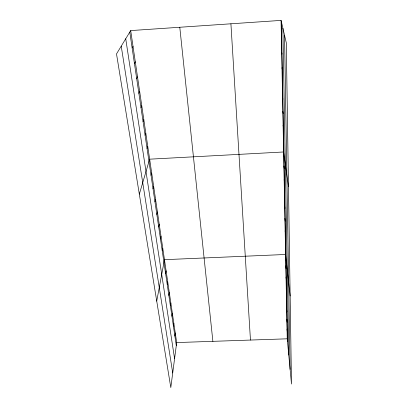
<?xml version="1.0" encoding="UTF-8"?>
<svg xmlns="http://www.w3.org/2000/svg" width="408" height="408" viewBox="0 0 408 408"><rect width="100%" height="100%" fill="white"/><g stroke="black" fill="none" stroke-linecap="round" stroke-linejoin="round"><path stroke-width="0.61" d="M130.693 30.585L176.684 342.567L170.804 387.6L116.51 53.917L130.693 30.585L281.071 20.4L286.294 42.825L291.49 384.076L287.232 338.808L281.071 20.4M174.869 335.978L175.277 333.01M173.415 326.181L173.834 323.238M171.931 316.154L172.36 313.242M170.406 305.903L170.855 303.022M168.851 295.407L169.31 292.561M167.255 284.667L167.734 281.857M165.623 273.671L166.117 270.897M156.728 301.104L164.465 259.677L285.6 254.475L290.149 295.963M162.241 250.869L162.772 248.181M160.487 239.047L161.032 236.405M158.686 226.924L159.253 224.334M156.845 214.496L157.432 211.961M154.953 201.751L155.56 199.272M153.015 188.669L153.643 186.252M151.021 175.246L151.669 172.895M139.332 194.172L149.649 159.181L283.616 151.975L288.481 186.701M147.053 148.517L147.752 146.299M145.085 135.242L145.804 133.095M143.065 121.63L143.81 119.559M140.995 107.666L141.765 105.677M138.868 93.34L139.664 91.438M136.685 78.632L137.511 76.821M134.446 63.536L135.298 61.817M132.146 48.027L133.028 46.41M176.684 342.567L287.232 338.808M281.387 36.618L281.719 38.173M281.693 52.403L282.025 54.065M281.989 67.764L282.321 69.528M282.28 82.717L282.606 84.584M282.56 97.288L282.887 99.241M282.836 111.486L283.157 113.521M121.227 46.16L172.717 372.963M283.101 125.322L283.422 127.439M125.725 38.76L174.578 358.693M129.78 32.089L176.292 345.561M283.366 138.817L283.682 141.01M283.892 165.98L284.203 168.315M284.152 179.617L284.468 182.019M284.412 192.897L284.723 195.366M284.662 205.841L284.968 208.371M284.906 218.459L285.212 221.044M285.141 230.765L285.447 233.401M285.376 242.765L285.676 245.453M285.824 265.904L286.12 268.678M286.039 277.058L286.334 279.873M179.785 27.26L212.879 341.338M286.248 287.956L286.543 290.807M286.457 298.595L286.748 301.486M286.656 308.994L286.946 311.916M286.855 319.158L287.14 322.111M287.043 329.093L287.329 332.076M230.913 23.797L250.461 340.058M281.408 21.843L287.512 341.817M282.897 28.244L288.757 355.006M284.555 35.358L290.103 369.352"/></g></svg>
